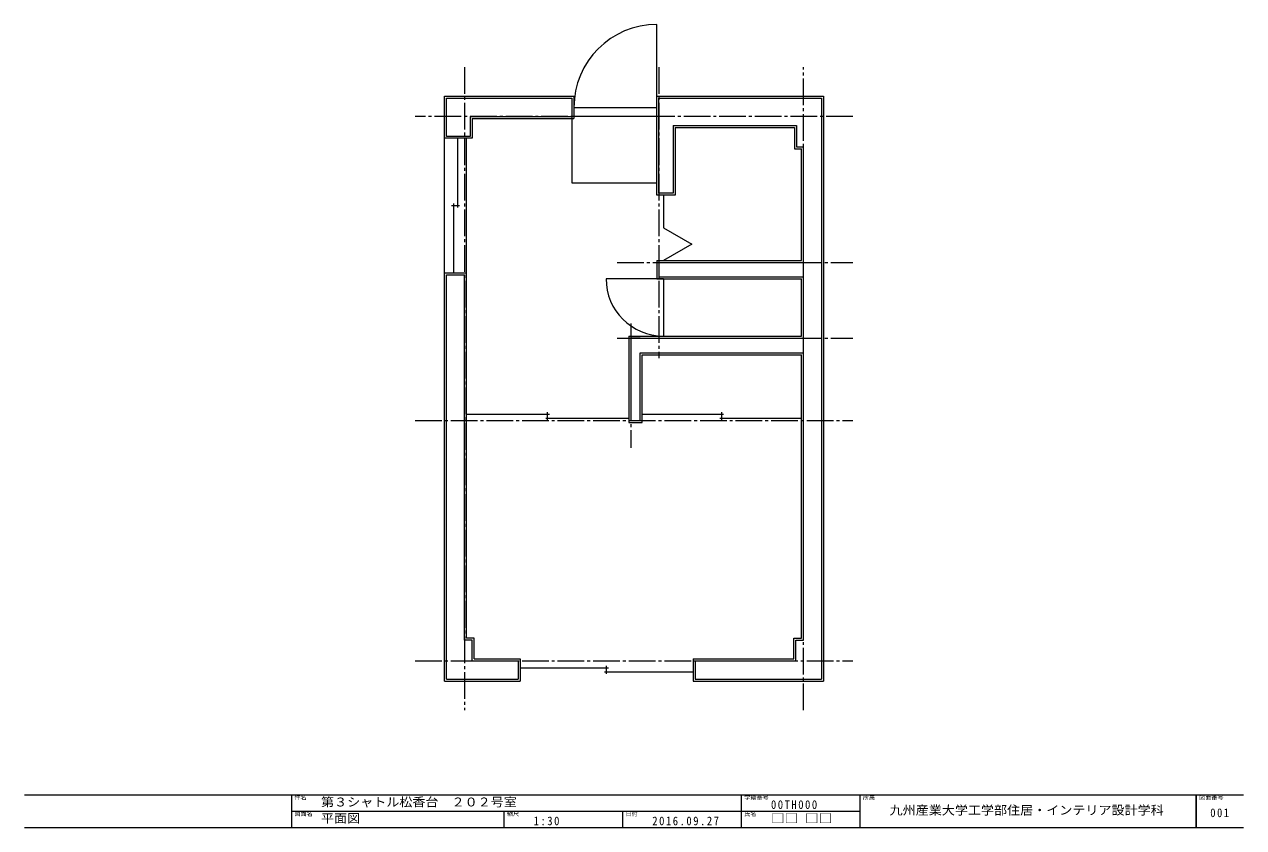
# Model space of a CAD drawing. Units: millimetres, scale not verified. Extents: x -6165 to 6165, y -4230 to 3895.
import ezdxf
from ezdxf.enums import TextEntityAlignment as Align

# ---------------------------------------------------------------- set-up
doc = ezdxf.new("R2010")
doc.units = ezdxf.units.MM
doc.header["$LTSCALE"] = 30
doc.linetypes.add('CHAIN2', pattern=[12, 9, -1, 1, -1])
for name, color, linetype, lineweight in [('0-0_基準線', 5, 'CHAIN2', 9), ('0-1_躯体', 7, 'Continuous', 13), ('0-2_建具', 6, 'Continuous', 9), ('0-E_仕上', 3, 'Continuous', 9), ('0-F_図面枠', 134, 'Continuous', 9)]:
    doc.layers.add(name, color=color, linetype=linetype, lineweight=lineweight)
doc.styles.add('ＭＳ ゴシック', font='')
doc.styles.get('ＭＳ ゴシック').set_extended_font_data('MS Gothic')

msp = doc.modelspace()

# ---------------------------------------------------------------- linework, layer by layer
at = {"layer": '0-0_基準線'}
for p, q in [((-1712.5, 3462.5), (-1712.5, -3042.5)), ((252.5, 3462.5), (252.5, 520.22)), ((1712.5, -3042.5), (1712.5, 3462.5)), ((2212.5, 2962.5), (-2212.5, 2962.5)), ((-170.25, 1487.5), (2212.5, 1487.5)), ((-32.5, 870.19), (-32.5, -387.8)), ((-170.25, 722.5), (2212.5, 722.5)), ((-2212.5, -112.5), (2212.5, -112.5)), ((-2212.5, -2542.5), (2212.5, -2542.5))]:
    msp.add_line(p, q, dxfattribs=at)
at = {"layer": '0-1_躯体'}
for p, q in [((-1897.5, 2762.5), (-1897.5, 3147.5)), ((-1897.5, 3147.5), (-627.5, 3147.5)), ((252.5, 2187.5), (252.5, 3147.5)), ((252.5, 3147.5), (1897.5, 3147.5)), ((1897.5, 3147.5), (1897.5, -2727.5)), ((-1657.5, 2962.5), (-627.5, 2962.5)), ((232.5, 2962.5), (-632.5, 2962.5)), ((232.5, 2292.5), (232.5, 2962.5)), ((397.5, 2872.5), (397.5, 2187.5)), ((397.5, 2872.5), (1642.5, 2872.5)), ((1642.5, 2872.5), (1642.5, 2657.5)), ((1642.5, 2657.5), (1712.5, 2657.5)), ((1712.5, 1487.5), (1712.5, 2657.5)), ((397.5, 2187.5), (252.5, 2187.5)), ((252.5, 1487.5), (252.5, 1342.5)), ((252.5, 1487.5), (1712.5, 1487.5)), ((-1897.5, 1362.5), (-1712.5, 1362.5)), ((-1897.5, -2727.5), (-1897.5, 1362.5)), ((-1712.5, -2332.5), (-1712.5, 1362.5)), ((252.5, 1342.5), (1712.5, 1342.5)), ((1712.5, 722.5), (1712.5, 1342.5)), ((62.5, 722.5), (1712.5, 722.5)), ((62.5, -112.5), (62.5, 572.5)), ((62.5, 572.5), (1712.5, 572.5)), ((1712.5, -2332.5), (1712.5, 572.5)), ((-32.5, -112.5), (62.5, -112.5)), ((-1637.5, -2332.5), (-1712.5, -2332.5)), ((-1637.5, -2542.5), (-1637.5, -2332.5)), ((-1637.5, -2542.5), (-1172.5, -2542.5)), ((-1172.5, -2542.5), (-1172.5, -2727.5)), ((617.5, -2542.5), (1637.5, -2542.5)), ((617.5, -2542.5), (617.5, -2727.5)), ((-1897.5, -2727.5), (-1172.5, -2727.5)), ((617.5, -2727.5), (1897.5, -2727.5))]:
    msp.add_line(p, q, dxfattribs=at)
for points in [[(-627.5, 3147.5), (-627.5, 2292.5), (232.5, 2292.5)], [(-1657.5, 2962.5), (-1657.5, 2762.5), (-1897.5, 2762.5)], [(62.5, 722.5), (-32.5, 722.5), (-32.5, -112.5)], [(1637.5, -2542.5), (1637.5, -2332.5), (1712.5, -2332.5)]]:
    msp.add_lwpolyline(points, dxfattribs=at)
at = {"layer": '0-2_建具'}
for p, q in [((232.5, 3055), (232.5, 3895)), ((-607.5, 3055), (232.5, 3055)), ((-1785, 2742.5), (-1785, 2042.5)), ((-1845, 2062.5), (-1765, 2062.5)), ((-1825, 2082.5), (-1825, 1382.5)), ((297.5, 1322.5), (-282.5, 1322.5)), ((297.5, 1322.5), (297.5, 742.5)), ((-1692.5, -47.5), (-853.27, -47.5)), ((-893.27, -87.5), (-52.5, -87.5)), ((-873.27, -107.5), (-873.27, -27.5)), ((82.5, -47.5), (906.73, -47.5)), ((866.73, -87.5), (1692.5, -87.5)), ((886.73, -107.5), (886.73, -27.5)), ((-1152.5, -2615), (-257.5, -2615)), ((-297.5, -2655), (597.5, -2655)), ((-277.5, -2675), (-277.5, -2595))]:
    msp.add_line(p, q, dxfattribs=at)
msp.add_lwpolyline([(297.5, 2167.5), (297.5, 1837.5), (583.29, 1672.5), (297.5, 1507.5)], dxfattribs=at)
for centre, radius, start, end in [((232.5, 3055), 840, 90, 180), ((297.5, 1322.5), 580, 180, 270)]:
    msp.add_arc(centre, radius, start, end, dxfattribs=at)
at = {"layer": '0-E_仕上'}
for p, q in [((-1917.5, -2747.5), (-1917.5, 3167.5)), ((-1917.5, 3167.5), (-607.5, 3167.5)), ((-607.5, 3167.5), (-607.5, 2942.5)), ((232.5, 2167.5), (232.5, 3167.5)), ((232.5, 3167.5), (1917.5, 3167.5)), ((1917.5, 3167.5), (1917.5, -2747.5)), ((-1637.5, 2942.5), (-1637.5, 2742.5)), ((-1637.5, 2942.5), (-607.5, 2942.5)), ((417.5, 2852.5), (1622.5, 2852.5)), ((1622.5, 2852.5), (1622.5, 2637.5)), ((-1637.5, 2742.5), (-1917.5, 2742.5)), ((-1692.5, -2312.5), (-1692.5, 2742.5)), ((1622.5, 2637.5), (1692.5, 2637.5)), ((232.5, 1507.5), (232.5, 1322.5)), ((-1917.5, 1382.5), (-1692.5, 1382.5)), ((232.5, 1322.5), (1692.5, 1322.5)), ((-52.5, 742.5), (-52.5, -132.5)), ((82.5, 552.5), (1692.5, 552.5)), ((82.5, -132.5), (82.5, 552.5)), ((-52.5, -132.5), (82.5, -132.5)), ((-1617.5, -2312.5), (-1692.5, -2312.5)), ((-1617.5, -2522.5), (-1617.5, -2312.5)), ((-1617.5, -2522.5), (-1152.5, -2522.5)), ((-1152.5, -2522.5), (-1152.5, -2747.5)), ((597.5, -2522.5), (1617.5, -2522.5)), ((597.5, -2522.5), (597.5, -2747.5)), ((-1917.5, -2747.5), (-1152.5, -2747.5)), ((597.5, -2747.5), (1917.5, -2747.5))]:
    msp.add_line(p, q, dxfattribs=at)
for points in [[(417.5, 2852.5), (417.5, 2167.5), (232.5, 2167.5)], [(232.5, 1507.5), (1692.5, 1507.5), (1692.5, 2637.5)], [(-52.5, 742.5), (1692.5, 742.5), (1692.5, 1322.5)], [(1617.5, -2522.5), (1617.5, -2312.5), (1692.5, -2312.5), (1692.5, 552.5)]]:
    msp.add_lwpolyline(points, dxfattribs=at)
at = {"layer": '0-F_図面枠'}
for p, q in [((-6165, -3900), (6165, -3900)), ((-3465, -3900), (-3465, -4230)), ((1085, -3900), (1085, -4230)), ((2285, -3900), (2285, -4230)), ((5685, -4230), (5685, -3900)), ((5685, -3900), (5685, -4230)), ((-3465, -4065), (2285, -4065)), ((-1315, -4065), (-1315, -4230)), ((-115, -4065), (-115, -4230)), ((-6165, -4230), (6165, -4230))]:
    msp.add_line(p, q, dxfattribs=at)

# ---------------------------------------------------------------- texts
at = {"layer": '0-F_図面枠', "color": 4, "style": 'ＭＳ ゴシック'}
for s, p in [('件名', (-3435, -3960)), ('学籍番号', (1115, -3960)), ('所属', (2315, -3960)), ('図面番号', (5715, -3960)), ('図面名', (-3435, -4125)), ('縮尺', (-1285, -4125)), ('日付', (-85, -4125)), ('氏名', (1115, -4125))]:
    msp.add_text(s, height=43.99, dxfattribs=at).set_placement(p, align=Align.BOTTOM_LEFT)
at = {"layer": '0-F_図面枠', "color": 7, "style": 'ＭＳ ゴシック'}
for s, width, p in [('第３シャトル松香台\u3000２０２号室', 1.1, (-3165, -4042.5)), ('九州産業大学工学部住居・インテリア設計学科', 1.1, (2585, -4125)), ('平面図', 1.1, (-3165, -4207.5)), ('□□ □□', 1.15, (1385, -4207.5))]:
    msp.add_text(s, height=87.98, dxfattribs=dict(at, width=width)).set_placement(p, align=Align.BOTTOM_LEFT)
at = {"layer": '0-F_図面枠', "color": 7, "char_height": 87.98, "attachment_point": 7, "style": 'ＭＳ ゴシック'}
for s, insert in [('\\T1.28;\\W0.9;00TH000', (1385, -4042.5)), ('\\T1.27;\\W0.9;001', (5827.5, -4125)), ('\\T1.28;\\W0.9;1:30', (-1015, -4207.5)), ('\\T1.28;\\W0.9;2016.09.27', (185, -4207.5))]:
    msp.add_mtext(s, dxfattribs=dict(at, insert=insert))

doc.saveas('drawing.dxf')
